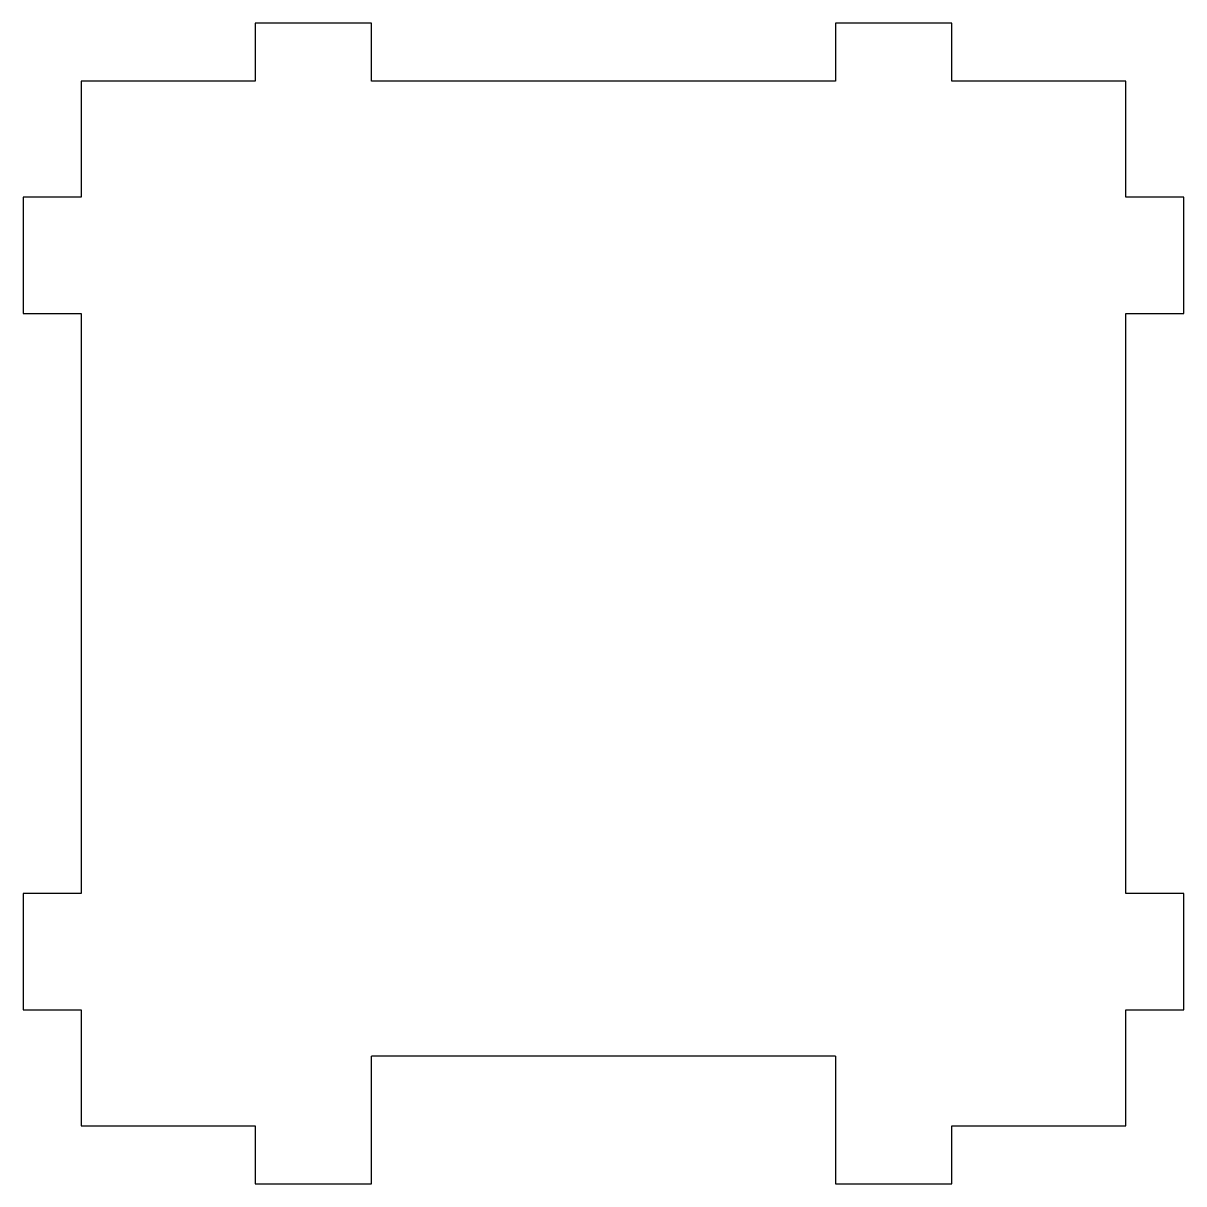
# Model space of a CAD drawing. Header units: centimetres. Extents: x -5 to 5, y -5 to 5.
import ezdxf

# ---------------------------------------------------------------- set-up
doc = ezdxf.new("R2010")
doc.units = ezdxf.units.CM

msp = doc.modelspace()

# ---------------------------------------------------------------- linework, layer by layer
at = {"color": 7, "linetype": 'Continuous', "lineweight": 25}
for p, q in [((-3, 5), (-3, 4.5)), ((-2, 5), (-3, 5)), ((-2, 4.5), (-2, 5)), ((2, 5), (2, 4.5)), ((3, 5), (2, 5)), ((3, 4.5), (3, 5)), ((-4.5, 4.5), (-4.5, 3.5)), ((-3, 4.5), (-4.5, 4.5)), ((2, 4.5), (-2, 4.5)), ((4.5, 4.5), (3, 4.5)), ((4.5, 3.5), (4.5, 4.5)), ((-5, 3.5), (-5, 2.5)), ((-4.5, 3.5), (-5, 3.5)), ((5, 3.5), (4.5, 3.5)), ((5, 2.5), (5, 3.5)), ((-5, 2.5), (-4.5, 2.5)), ((-4.5, 2.5), (-4.5, -2.5)), ((4.5, 2.5), (5, 2.5)), ((4.5, -2.5), (4.5, 2.5)), ((-5, -2.5), (-5, -3.5)), ((-4.5, -2.5), (-5, -2.5)), ((5, -2.5), (4.5, -2.5)), ((5, -3.5), (5, -2.5)), ((-5, -3.5), (-4.5, -3.5)), ((-4.5, -3.5), (-4.5, -4.5)), ((4.5, -3.5), (5, -3.5)), ((4.5, -4.5), (4.5, -3.5)), ((2, -3.9), (-2, -3.9)), ((-2, -5), (-2, -3.9)), ((2, -3.9), (2, -5)), ((-4.5, -4.5), (-3, -4.5)), ((-3, -4.5), (-3, -5)), ((3, -4.5), (4.5, -4.5)), ((3, -5), (3, -4.5)), ((-3, -5), (-2, -5)), ((2, -5), (3, -5))]:
    msp.add_line(p, q, dxfattribs=at)

doc.saveas('drawing.dxf')
